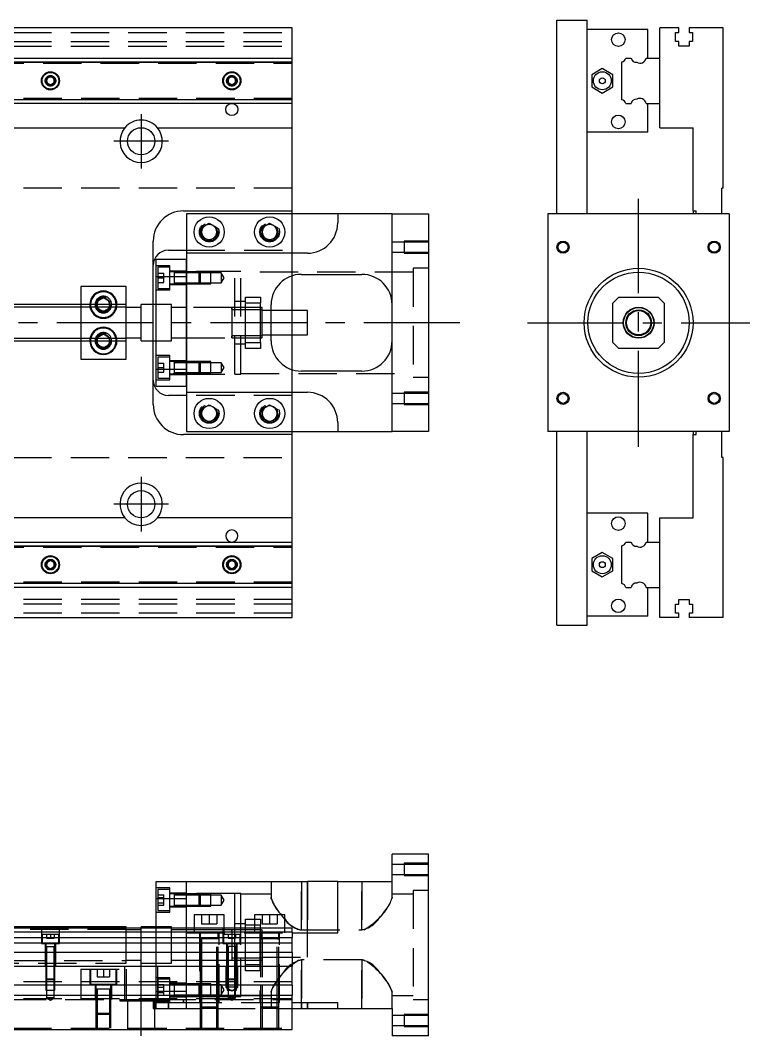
# Model space of a CAD drawing. Extents: x -12 to 491, y -260 to 102.
# Drawn here: x 250 to 491.3, y -235.7 to 100 of the extents above; entities that cross this region are included whole.
import ezdxf

# ---------------------------------------------------------------- set-up
doc = ezdxf.new("R2010")
doc.units = 0
doc.linetypes.add('CENTER', pattern=[50.8, 31.75, -6.35, 6.35, -6.35])
doc.linetypes.add('DASHED', pattern=[19.05, 12.7, -6.35])
doc.layers.get('0').update_dxf_attribs({"linetype": 'CONTINUOUS'})
doc.layers.add('CENTER', color=1, linetype='CENTER')

msp = doc.modelspace()

# ---------------------------------------------------------------- linework, layer by layer
at = {"color": 7, "linetype": 'CONTINUOUS'}
for p, q in [((340, 97.5), (245, 97.5)), ((340, 87.5), (340, 97.5)), ((427.53, 36), (427.53, 100)), ((427.53, 100), (437.53, 100)), ((437.53, 36), (437.53, 100)), ((461.53, 87.5), (461.53, 97.5)), ((467.83, 97.5), (461.53, 97.5)), ((467.83, 96), (467.83, 97.5)), ((471.23, 97.5), (471.23, 96)), ((482.53, 97.5), (471.23, 97.5)), ((482.53, 44.5), (482.53, 97.5)), ((457.53, 97), (437.53, 97)), ((457.53, 87.5), (457.53, 97)), ((466.68, 96), (467.83, 96)), ((466.68, 93), (466.68, 96)), ((471.23, 96), (472.38, 96)), ((472.38, 96), (472.38, 93)), ((467.83, 93), (466.68, 93)), ((467.83, 91.5), (467.83, 93)), ((471.23, 91.5), (467.83, 91.5)), ((471.23, 93), (471.23, 91.5)), ((472.38, 93), (471.23, 93)), ((245, 87.5), (340, 87.5)), ((340, 86.25), (340, 87.5)), ((450.28, 87.5), (452.05, 87.5)), ((457, 87.5), (461.53, 87.5)), ((461.53, 72.5), (461.53, 87.5)), ((461.53, 72.5), (461.53, 87.5)), ((245, 86.25), (340, 86.25)), ((340, 73.75), (340, 86.25)), ((442.53, 84.04), (439.03, 82.02)), ((446.03, 82.02), (442.53, 84.04)), ((449.03, 73.75), (449.03, 86.25)), ((258.75, 80.72), (260, 81.44)), ((258.75, 79.28), (258.75, 80.72)), ((260, 81.44), (261.25, 80.72)), ((261.25, 80.72), (261.25, 79.28)), ((318.75, 80.72), (320, 81.44)), ((318.75, 79.28), (318.75, 80.72)), ((320, 81.44), (321.25, 80.72)), ((321.25, 80.72), (321.25, 79.28)), ((439.03, 82.02), (439.03, 77.98)), ((446.03, 77.98), (446.03, 82.02)), ((260, 78.56), (258.75, 79.28)), ((261.25, 79.28), (260, 78.56)), ((320, 78.56), (318.75, 79.28)), ((321.25, 79.28), (320, 78.56)), ((439.03, 77.98), (442.53, 75.96)), ((442.53, 75.96), (446.03, 77.98)), ((340, 73.75), (245, 73.75)), ((340, 72.5), (245, 72.5)), ((340, 72.5), (340, 73.75)), ((340, 64.5), (340, 72.5)), ((450.28, 72.5), (452.05, 72.5)), ((457, 72.5), (461.53, 72.5)), ((457.53, 63), (457.53, 72.5)), ((461.53, 64.5), (461.53, 72.5)), ((245, 64.5), (284.64, 64.5)), ((295.36, 64.5), (340, 64.5)), ((340, 37), (340, 64.5)), ((461.53, 64.5), (472.53, 64.5)), ((472.53, 37), (472.53, 64.5)), ((457.53, 63), (437.53, 63)), ((482.53, 44.5), (482.03, 44.5)), ((482.03, 36), (482.03, 44.5)), ((304, 37), (340, 37)), ((340, 36), (340, 37)), ((472.53, 37), (473.53, 37)), ((472.53, 37), (472.53, 36)), ((473.53, 36), (473.53, 37)), ((305, 36), (305, 23)), ((355, 36), (305, 36)), ((355, 36), (355, 33)), ((373, 36), (355, 36)), ((373, 36), (385, 36)), ((373, -36), (373, 36)), ((385, 36), (385, -36)), ((484.53, 36), (424.53, 36)), ((424.53, 36), (424.53, -36)), ((484.53, 36), (484.53, -36)), ((310, 31.44), (312.5, 32.89)), ((310, 28.56), (310, 31.44)), ((312.5, 32.89), (315, 31.44)), ((315, 31.44), (315, 28.56)), ((330, 31.44), (332.5, 32.89)), ((330, 28.56), (330, 31.44)), ((332.5, 32.89), (335, 31.44)), ((335, 31.44), (335, 28.56)), ((294, 6), (294, 27)), ((312.5, 27.11), (310, 28.56)), ((315, 28.56), (312.5, 27.11)), ((332.5, 27.11), (330, 28.56)), ((335, 28.56), (332.5, 27.11)), ((299, 24), (305, 24)), ((295, 15.33), (295, 21)), ((295, 21), (305, 21)), ((345, 23), (305, 23)), ((305, 23), (305, 15.33)), ((295, -15.33), (295, 15.33)), ((295, 15.33), (305, 15.33)), ((305, -15.33), (305, 15.33)), ((305, 15.33), (305, -15.33)), ((340, 4), (340, 15.54)), ((343, 16), (363, 16)), ((285, 12), (270, 12)), ((270, 12), (270, 6)), ((285, 6), (285, 12)), ((275.5, 7.15), (277.5, 8.31)), ((275.5, 6), (275.5, 7.15)), ((277.5, 8.31), (279.5, 7.15)), ((279.5, 7.15), (279.5, 6)), ((448.03, 8.5), (446.03, 6.5)), ((448.03, 8.5), (461.03, 8.5)), ((463.03, 6.5), (461.03, 8.5)), ((285, 6), (245, 6)), ((285, -6), (285, 6)), ((290, 5), (285, 5)), ((290, -6), (290, 6)), ((295, 6), (290, 6)), ((333, -6), (333, 6)), ((345, 4), (333, 4)), ((345, -4), (345, 4)), ((446.03, -6.5), (446.03, 6.5)), ((463.03, 6.5), (463.03, -6.5)), ((245, -6), (285, -6)), ((270, -6), (270, -12)), ((275.5, -7.15), (275.5, -6)), ((279.5, -6), (279.5, -7.15)), ((285, -5), (290, -5)), ((285, -12), (285, -6)), ((290, -6), (295, -6)), ((294, -27), (294, -6)), ((333, -4), (345, -4)), ((340, -15.54), (340, -4)), ((446.03, -6.5), (448.03, -8.5)), ((461.03, -8.5), (463.03, -6.5)), ((277.5, -8.31), (275.5, -7.15)), ((279.5, -7.15), (277.5, -8.31)), ((461.03, -8.5), (448.03, -8.5)), ((270, -12), (285, -12)), ((295, -15.33), (305, -15.33)), ((295, -21), (295, -15.33)), ((305, -15.33), (305, -23)), ((363, -16), (343, -16)), ((295, -21), (305, -21)), ((305, -23), (345, -23)), ((305, -23), (305, -36)), ((305, -24), (299, -24)), ((310, -28.56), (312.5, -27.11)), ((310, -31.44), (310, -28.56)), ((312.5, -27.11), (315, -28.56)), ((315, -28.56), (315, -31.44)), ((330, -28.56), (332.5, -27.11)), ((330, -31.44), (330, -28.56)), ((332.5, -27.11), (335, -28.56)), ((335, -28.56), (335, -31.44)), ((312.5, -32.89), (310, -31.44)), ((315, -31.44), (312.5, -32.89)), ((332.5, -32.89), (330, -31.44)), ((335, -31.44), (332.5, -32.89)), ((355, -33), (355, -36)), ((305, -36), (355, -36)), ((340, -37), (340, -36)), ((355, -36), (373, -36)), ((385, -36), (373, -36)), ((484.53, -36), (424.53, -36)), ((427.53, -100), (427.53, -36)), ((437.53, -100), (437.53, -36)), ((472.53, -36), (472.53, -37)), ((473.53, -37), (473.53, -36)), ((482.03, -44.5), (482.03, -36)), ((340, -37), (304, -37)), ((340, -64.5), (340, -37)), ((472.53, -64.5), (472.53, -37)), ((472.53, -37), (473.53, -37)), ((482.53, -44.5), (482.03, -44.5)), ((482.53, -97.5), (482.53, -44.5)), ((457.53, -63), (437.53, -63)), ((457.53, -72.5), (457.53, -63)), ((284.64, -64.5), (245, -64.5)), ((340, -64.5), (295.36, -64.5)), ((340, -72.5), (340, -64.5)), ((461.53, -72.5), (461.53, -64.5)), ((461.53, -64.5), (472.53, -64.5)), ((245, -72.5), (340, -72.5)), ((245, -73.75), (340, -73.75)), ((340, -73.75), (340, -72.5)), ((340, -86.25), (340, -73.75)), ((449.03, -86.25), (449.03, -73.75)), ((450.28, -72.5), (452.05, -72.5)), ((457, -72.5), (461.53, -72.5)), ((461.53, -87.5), (461.53, -72.5)), ((461.53, -87.5), (461.53, -72.5)), ((442.53, -75.96), (439.03, -77.98)), ((446.03, -77.98), (442.53, -75.96)), ((258.75, -79.28), (260, -78.56)), ((258.75, -80.72), (258.75, -79.28)), ((260, -78.56), (261.25, -79.28)), ((261.25, -79.28), (261.25, -80.72)), ((318.75, -79.28), (320, -78.56)), ((318.75, -80.72), (318.75, -79.28)), ((320, -78.56), (321.25, -79.28)), ((321.25, -79.28), (321.25, -80.72)), ((439.03, -77.98), (439.03, -82.02)), ((446.03, -82.02), (446.03, -77.98)), ((260, -81.44), (258.75, -80.72)), ((261.25, -80.72), (260, -81.44)), ((320, -81.44), (318.75, -80.72)), ((321.25, -80.72), (320, -81.44)), ((439.03, -82.02), (442.53, -84.04)), ((442.53, -84.04), (446.03, -82.02)), ((340, -86.25), (245, -86.25)), ((340, -87.5), (340, -86.25)), ((340, -87.5), (245, -87.5)), ((340, -97.5), (340, -87.5)), ((450.28, -87.5), (452.05, -87.5)), ((457, -87.5), (461.53, -87.5)), ((457.53, -97), (457.53, -87.5)), ((461.53, -97.5), (461.53, -87.5)), ((466.68, -93), (467.83, -93)), ((466.68, -96), (466.68, -93)), ((467.83, -91.5), (471.23, -91.5)), ((467.83, -93), (467.83, -91.5)), ((471.23, -91.5), (471.23, -93)), ((471.23, -93), (472.38, -93)), ((472.38, -93), (472.38, -96)), ((457.53, -97), (437.53, -97)), ((467.83, -96), (466.68, -96)), ((467.83, -97.5), (467.83, -96)), ((471.23, -96), (471.23, -97.5)), ((472.38, -96), (471.23, -96)), ((245, -97.5), (340, -97.5)), ((427.53, -100), (437.53, -100)), ((467.83, -97.5), (461.53, -97.5)), ((482.53, -97.5), (471.23, -97.5)), ((373, -184.73), (373, -175.73)), ((385, -175.73), (373, -175.73)), ((385, -235.73), (385, -175.73)), ((295, -190.4), (295, -184.73)), ((295, -184.73), (305, -184.73)), ((305, -184.73), (345, -184.73)), ((305, -200.23), (305, -184.73)), ((345, -201.73), (345, -184.73)), ((355, -184.73), (345, -184.73)), ((355, -201.73), (355, -184.73)), ((355, -184.73), (373, -184.73)), ((295, -200.23), (295, -190.4)), ((295, -190.4), (305, -190.4)), ((317.5, -195.73), (307.5, -195.73)), ((307.5, -195.73), (307.5, -200.23)), ((317.5, -200.23), (317.5, -195.73)), ((337.5, -195.73), (327.5, -195.73)), ((327.5, -195.73), (327.5, -200.23)), ((337.5, -200.23), (337.5, -195.73)), ((285, -199.73), (238.5, -199.73)), ((340, -200.23), (238.5, -200.23)), ((285, -200.23), (285, -199.73)), ((290, -200.23), (290, -199.73)), ((295, -199.73), (290, -199.73)), ((340, -201.48), (340, -200.23)), ((340, -201.48), (238.5, -201.48)), ((238.5, -203.26), (340, -203.26)), ((321, -201.48), (320, -201.48)), ((324.5, -201.48), (321, -201.48)), ((327.5, -201.48), (324.5, -201.48)), ((329.5, -201.48), (327.5, -201.48)), ((330, -201.48), (329.5, -201.48)), ((340, -201.48), (340, -203.26)), ((340, -201.73), (355, -201.73)), ((340, -205.15), (340, -203.26)), ((340, -205.15), (238.5, -205.15)), ((340, -208.21), (340, -205.15)), ((340, -208.21), (238.5, -208.21)), ((340, -208.21), (340, -212.73)), ((0, -212.73), (340, -212.73)), ((340, -219.03), (340, -212.73)), ((340, -219.03), (0, -219.03)), ((340, -219.03), (340, -222.43)), ((340, -222.43), (0, -222.43)), ((340, -233.73), (340, -222.43)), ((340, -224.73), (355, -224.73)), ((345, -226.73), (345, -224.73)), ((355, -226.73), (355, -224.73)), ((340, -226.73), (345, -226.73)), ((345, -226.73), (355, -226.73)), ((355, -226.73), (373, -226.73)), ((373, -226.73), (373, -235.73)), ((0, -233.73), (340, -233.73)), ((385, -235.73), (373, -235.73))]:
    msp.add_line(p, q, dxfattribs=at)
at = {"color": 3, "linetype": 'DASHED'}
for p, q in [((0, 96), (340, 96)), ((0, 93), (340, 93)), ((0, 91.5), (340, 91.5)), ((238.5, 86.1), (340, 86.1)), ((238.5, 85.8), (340, 85.8)), ((245, 86.11), (340, 86.11)), ((258.5, 80), (258.52, 80.22)), ((318.5, 80), (318.52, 80.22)), ((340, 74.2), (238.5, 74.2)), ((340, 73.9), (238.5, 73.9)), ((340, 73.89), (245, 73.89)), ((340, 44.5), (0, 44.5)), ((340, 24), (340, 36)), ((315.48, 30.36), (315.5, 30)), ((335.48, 30.36), (335.5, 30)), ((377, 27), (377, 23)), ((385, 27), (377, 27)), ((305, 24), (340, 24)), ((340, 23), (340, 24)), ((377, 26.65), (373, 26.65)), ((385, 26.65), (377, 26.65)), ((305, 15.33), (305, 21)), ((340, 15.54), (340, 23)), ((373, 23.35), (377, 23.35)), ((377, 23.35), (385, 23.35)), ((377, 23), (385, 23)), ((299.5, 18.85), (295, 18.85)), ((295.5, 18.35), (295.5, 11.35)), ((299.5, 18.35), (295.5, 18.35)), ((299.5, 10.85), (299.5, 18.85)), ((305, 17.1), (299.5, 17.1)), ((300.9, 16.85), (299.5, 16.85)), ((300.9, 16.85), (300.89, 16.85)), ((300.9, 16.85), (300.9, 16.63)), ((305, 16.85), (300.9, 16.85)), ((300.9, 16.85), (300.9, 16.85)), ((321, 17), (305, 17)), ((309.15, 16.85), (305, 16.85)), ((309.15, 16.85), (305, 16.85)), ((309.15, 12.85), (309.15, 16.85)), ((313, 16.85), (309.15, 16.85)), ((309.5, 16.5), (309.15, 16.85)), ((313, 12.85), (313, 16.85)), ((321, -17), (321, 17)), ((323, 17), (321, 17)), ((323, -17), (323, 17)), ((380, 18), (380, -18)), ((385, 18), (380, 18)), ((295.5, 16.35), (297.5, 16.35)), ((295.5, 14.85), (297.5, 14.85)), ((297.5, 14.85), (297.5, 16.35)), ((297.5, 13.35), (297.5, 14.85)), ((300.9, 16.63), (300.9, 13.07)), ((305, 16.5), (300.9, 16.5)), ((309.5, 16.5), (305, 16.5)), ((309.5, 16.5), (309.5, 13.2)), ((313, 16.5), (309.5, 16.5)), ((316.5, 16.5), (313, 16.5)), ((316.5, 16.5), (316.5, 13.2)), ((317.45, 14.85), (316.5, 16.5)), ((316.5, 13.2), (317.45, 14.85)), ((380, 16.75), (323, 16.75)), ((340, 15.54), (340, 15.54)), ((295, 10.85), (299.5, 10.85)), ((295.5, 13.35), (297.5, 13.35)), ((295.5, 11.35), (299.5, 11.35)), ((299.5, 12.85), (300.9, 12.85)), ((299.5, 12.6), (305, 12.6)), ((300.89, 12.85), (300.9, 12.85)), ((300.9, 13.2), (305, 13.2)), ((300.9, 13.07), (300.9, 12.85)), ((300.9, 12.85), (305, 12.85)), ((300.9, 12.85), (300.9, 12.85)), ((305, 13.2), (309.5, 13.2)), ((305, 12.85), (309.15, 12.85)), ((305, 12.85), (309.15, 12.85)), ((309.15, 12.85), (309.5, 13.2)), ((309.15, 12.85), (313, 12.85)), ((309.5, 13.2), (313, 13.2)), ((313, 13.2), (316.5, 13.2)), ((324.5, 7), (321, 7)), ((324.5, 8.5), (329.5, 8.5)), ((324.5, 6.5), (324.5, 8.5)), ((329.5, 8.5), (329.5, 6.5)), ((270, 6), (270, -6)), ((275.5, 4.85), (275.5, 6)), ((277.5, 3.69), (275.5, 4.85)), ((279.5, 4.85), (277.5, 3.69)), ((279.5, 6), (279.5, 5.12)), ((279.5, 5.12), (279.5, 4.85)), ((279.98, 6.29), (280, 6)), ((294, -6), (294, 6)), ((300, 6), (295, 6)), ((300, -6), (300, 6)), ((305, 5), (300, 5)), ((320, 5), (305, 5)), ((320, 4.44), (320, 5)), ((320, 5), (320, 4.44)), ((329.5, 5), (320, 5)), ((329.5, 5), (320, 5)), ((320, 4.44), (320, -4.44)), ((330, 4.25), (320, 4.25)), ((329.5, 6.5), (324.5, 6.5)), ((324.5, -6.5), (324.5, 6.5)), ((329.5, -6.5), (329.5, 6.5)), ((330, 5), (329.5, 5)), ((330, -5), (330, 5)), ((333, 4), (330, 4)), ((340, -4), (340, 4)), ((275.5, -4.85), (277.5, -3.69)), ((275.5, -6), (275.5, -4.85)), ((277.5, -3.69), (279.5, -4.85)), ((279.5, -4.85), (279.5, -5.13)), ((279.5, -5.13), (279.5, -6)), ((279.98, -5.71), (280, -6)), ((295, -6), (300, -6)), ((300, -5), (305, -5)), ((305, -5), (320, -5)), ((320, -4.25), (330, -4.25)), ((320, -5), (320, -4.44)), ((320, -4.44), (320, -5)), ((320, -5), (329.5, -5)), ((320, -5), (329.5, -5)), ((324.5, -6.5), (329.5, -6.5)), ((324.5, -8.5), (324.5, -6.5)), ((329.5, -5), (330, -5)), ((329.5, -6.5), (329.5, -8.5)), ((330, -4), (333, -4)), ((321, -7), (324.5, -7)), ((329.5, -8.5), (324.5, -8.5)), ((299.5, -10.85), (295, -10.85)), ((295.5, -11.35), (295.5, -18.35)), ((299.5, -11.35), (295.5, -11.35)), ((295.5, -13.35), (297.5, -13.35)), ((297.5, -14.85), (297.5, -13.35)), ((299.5, -18.85), (299.5, -10.85)), ((305, -12.6), (299.5, -12.6)), ((300.9, -12.85), (299.5, -12.85)), ((300.9, -12.85), (300.89, -12.85)), ((300.9, -12.85), (300.9, -13.07)), ((300.9, -13.07), (300.9, -12.85)), ((305, -12.85), (300.9, -12.85)), ((300.9, -12.85), (300.9, -12.85)), ((300.9, -13.07), (300.9, -16.63)), ((305, -13.2), (300.9, -13.2)), ((309.15, -12.85), (305, -12.85)), ((309.15, -12.85), (305, -12.85)), ((309.5, -13.2), (305, -13.2)), ((309.15, -16.85), (309.15, -12.85)), ((313, -12.85), (309.15, -12.85)), ((309.5, -13.2), (309.15, -12.85)), ((309.5, -13.2), (309.5, -16.5)), ((313, -13.2), (309.5, -13.2)), ((313, -16.85), (313, -12.85)), ((316.5, -13.2), (313, -13.2)), ((316.5, -13.2), (316.5, -16.5)), ((317.45, -14.85), (316.5, -13.2)), ((295.5, -14.85), (297.5, -14.85)), ((295.5, -16.35), (297.5, -16.35)), ((297.5, -16.35), (297.5, -14.85)), ((300.9, -16.5), (305, -16.5)), ((300.9, -16.63), (300.9, -16.85)), ((300.9, -16.85), (300.9, -16.63)), ((305, -21), (305, -15.33)), ((305, -16.5), (309.5, -16.5)), ((309.15, -16.85), (309.5, -16.5)), ((309.5, -16.5), (313, -16.5)), ((313, -16.5), (316.5, -16.5)), ((316.5, -16.5), (317.45, -14.85)), ((323, -16.75), (380, -16.75)), ((340, -23), (340, -15.54)), ((340, -15.54), (340, -15.54)), ((295, -18.85), (299.5, -18.85)), ((295.5, -18.35), (299.5, -18.35)), ((299.5, -16.85), (300.9, -16.85)), ((299.5, -17.1), (305, -17.1)), ((300.89, -16.85), (300.9, -16.85)), ((300.9, -16.85), (305, -16.85)), ((300.9, -16.85), (300.9, -16.85)), ((305, -16.85), (309.15, -16.85)), ((305, -16.85), (309.15, -16.85)), ((305, -17), (321, -17)), ((309.15, -16.85), (313, -16.85)), ((321, -17), (323, -17)), ((380, -18), (385, -18)), ((340, -24), (340, -23)), ((377, -23.35), (373, -23.35)), ((377, -23), (377, -27)), ((385, -23), (377, -23)), ((385, -23.35), (377, -23.35)), ((340, -24), (305, -24)), ((340, -36), (340, -24)), ((373, -26.65), (377, -26.65)), ((377, -26.65), (385, -26.65)), ((315.48, -29.64), (315.5, -30)), ((329.5, -30), (329.52, -29.65)), ((377, -27), (385, -27)), ((0, -44.5), (340, -44.5)), ((238.5, -73.9), (340, -73.9)), ((238.5, -74.2), (340, -74.2)), ((245, -73.89), (340, -73.89)), ((258.5, -80), (258.52, -79.78)), ((318.5, -80), (318.52, -79.78)), ((340, -85.8), (238.5, -85.8)), ((340, -86.1), (238.5, -86.1)), ((340, -86.11), (245, -86.11)), ((340, -91.5), (0, -91.5)), ((340, -93), (0, -93)), ((340, -96), (0, -96)), ((377, -179.08), (373, -179.08)), ((377, -178.73), (377, -182.73)), ((385, -178.73), (377, -178.73)), ((385, -179.08), (377, -179.08)), ((373, -182.38), (377, -182.38)), ((377, -182.38), (385, -182.38)), ((377, -182.73), (385, -182.73)), ((299.5, -186.88), (295, -186.88)), ((295.5, -187.38), (295.5, -190.88)), ((299.5, -187.38), (295.5, -187.38)), ((299.5, -194.88), (299.5, -186.88)), ((333, -184.73), (333, -190.09)), ((343, -200.77), (343, -184.73)), ((343, -184.73), (343, -200.77)), ((345, -184.73), (345, -201.73)), ((363, -184.73), (363, -200.77)), ((363, -200.77), (363, -184.73)), ((373, -190.09), (373, -184.73)), ((380, -187.73), (380, -223.73)), ((385, -187.73), (380, -187.73)), ((295.5, -189.15), (297.5, -189.15)), ((295.5, -190.01), (297.5, -190.01)), ((295.5, -190.88), (295.5, -194.38)), ((297.5, -190.01), (297.5, -189.15)), ((297.5, -191.75), (297.5, -190.01)), ((305, -188.63), (299.5, -188.63)), ((300.9, -188.88), (299.5, -188.88)), ((300.9, -188.88), (300.89, -188.88)), ((300.9, -188.88), (300.9, -189.23)), ((300.9, -188.88), (300.9, -189.1)), ((300.9, -188.88), (300.9, -188.88)), ((305, -188.88), (300.9, -188.88)), ((300.9, -189.1), (300.9, -190.88)), ((305, -189.23), (300.9, -189.23)), ((300.9, -190.75), (300.9, -191.01)), ((300.9, -190.88), (300.9, -192.66)), ((321, -188.73), (305, -188.73)), ((309.15, -188.88), (305, -188.88)), ((309.15, -188.88), (305, -188.88)), ((309.5, -189.23), (305, -189.23)), ((309.15, -190.88), (309.15, -188.88)), ((313, -188.88), (309.15, -188.88)), ((309.5, -189.23), (309.15, -188.88)), ((309.15, -192.88), (309.15, -190.88)), ((309.5, -189.23), (309.5, -190.88)), ((313, -189.23), (309.5, -189.23)), ((309.5, -190.88), (309.5, -192.53)), ((313, -192.88), (313, -188.88)), ((316.5, -189.23), (313, -189.23)), ((316.5, -189.23), (316.5, -190.88)), ((317.45, -190.88), (316.5, -189.23)), ((316.5, -190.88), (316.5, -192.53)), ((316.5, -192.53), (317.45, -190.88)), ((321, -200.23), (321, -188.73)), ((323, -188.73), (321, -188.73)), ((323, -200.23), (323, -188.73)), ((333, -188.98), (323, -188.98)), ((333, -190.09), (333.04, -190.44)), ((333, -190.2), (333, -190.09)), ((333.04, -190.47), (333, -190.2)), ((373, -190.09), (372.96, -190.44)), ((372.97, -190.39), (373, -190.09)), ((380, -188.98), (373, -188.98)), ((295.5, -191.75), (297.5, -191.75)), ((295.5, -192.61), (297.5, -192.61)), ((295.5, -194.38), (299.5, -194.38)), ((297.5, -192.61), (297.5, -191.75)), ((299.5, -192.88), (300.9, -192.88)), ((299.5, -193.13), (305, -193.13)), ((300.89, -192.88), (305, -192.88)), ((300.9, -192.53), (300.9, -192.88)), ((300.9, -192.53), (305, -192.53)), ((300.9, -192.88), (300.9, -192.66)), ((300.9, -192.66), (300.9, -192.88)), ((300.9, -192.66), (300.9, -192.88)), ((305, -192.53), (309.5, -192.53)), ((305, -192.88), (309.15, -192.88)), ((305, -192.88), (309.15, -192.88)), ((309.15, -192.88), (309.5, -192.53)), ((309.15, -192.88), (313, -192.88)), ((309.5, -192.53), (313, -192.53)), ((313, -192.53), (316.5, -192.53)), ((295, -194.88), (299.5, -194.88)), ((310, -195.73), (310, -198.73)), ((312.5, -195.73), (312.5, -198.73)), ((315, -195.73), (315, -198.73)), ((324.5, -197.23), (327.5, -197.23)), ((324.5, -199.23), (324.5, -197.23)), ((327.5, -197.23), (329.5, -197.23)), ((329.5, -197.23), (329.5, -199.23)), ((330, -195.73), (330, -198.73)), ((332.5, -195.73), (332.5, -198.73)), ((335, -195.73), (335, -198.73)), ((336.31, -195.73), (337.5, -197.09)), ((285, -200.61), (55, -200.61)), ((257, -200.23), (257, -205.23)), ((263, -205.23), (263, -200.23)), ((285, -205.73), (285, -200.23)), ((290, -200.73), (285, -200.73)), ((290, -205.73), (290, -200.23)), ((300, -199.73), (295, -199.73)), ((295, -212.73), (295, -200.23)), ((300, -200.23), (300, -199.73)), ((300, -205.73), (300, -200.23)), ((305, -200.73), (300, -200.73)), ((305, -201.73), (305, -200.23)), ((307.5, -200.73), (305, -200.73)), ((307.5, -200.23), (307.5, -201.73)), ((317.5, -200.73), (307.5, -200.73)), ((310, -198.73), (312.5, -198.73)), ((312.5, -198.73), (315, -198.73)), ((317, -200.23), (317, -205.23)), ((317.5, -201.73), (317.5, -200.23)), ((320, -200.73), (317.5, -200.73)), ((320, -200.73), (320, -201.73)), ((320, -200.73), (320, -201.29)), ((320, -201.29), (320, -200.73)), ((320, -200.73), (320, -200.73)), ((321, -200.73), (320, -200.73)), ((320, -200.73), (320, -200.73)), ((320, -200.73), (320, -200.73)), ((320, -201.29), (320, -201.73)), ((324.5, -198.73), (321, -198.73)), ((321, -201.73), (321, -200.23)), ((324.5, -200.73), (321, -200.73)), ((323, -205.23), (323, -200.23)), ((327.5, -199.23), (324.5, -199.23)), ((324.5, -200.23), (324.5, -199.23)), ((324.5, -201.73), (324.5, -200.23)), ((327.5, -200.73), (324.5, -200.73)), ((329.5, -199.23), (327.5, -199.23)), ((327.5, -200.23), (327.5, -201.73)), ((329.5, -200.73), (327.5, -200.73)), ((329.5, -200.23), (329.5, -199.23)), ((329.5, -201.73), (329.5, -200.23)), ((330, -200.73), (329.5, -200.73)), ((330, -198.73), (332.5, -198.73)), ((330, -201.73), (330, -200.73)), ((332.5, -198.73), (335, -198.73)), ((337.5, -201.73), (337.5, -200.23)), ((343, -200.77), (363, -200.77)), ((363.16, -200.77), (363, -200.77)), ((363.48, -200.74), (363.16, -200.77)), ((363.79, -200.67), (363.48, -200.74)), ((262.75, -202.23), (257.25, -202.23)), ((257.25, -202.23), (257.25, -205.23)), ((258.75, -202.23), (258.75, -203.53)), ((258.75, -203.53), (260, -203.53)), ((260, -202.23), (260, -203.53)), ((260, -203.53), (261.25, -203.53)), ((261.25, -202.23), (261.25, -203.53)), ((262.75, -205.23), (262.75, -202.23)), ((305, -212.73), (305, -201.73)), ((305, -201.73), (340, -201.73)), ((309.25, -201.73), (309.25, -224.73)), ((309.5, -201.73), (309.5, -203.73)), ((309.5, -203.72), (309.5, -203.73)), ((309.5, -203.73), (309.85, -203.73)), ((315.5, -203.73), (309.5, -203.73)), ((309.5, -203.73), (309.5, -203.73)), ((309.5, -203.73), (309.5, -212.73)), ((310, -203.73), (310, -212.73)), ((315, -219.03), (315, -203.73)), ((315.5, -203.73), (315.5, -201.73)), ((315.5, -219.03), (315.5, -203.73)), ((315.75, -224.73), (315.75, -201.73)), ((322.75, -202.23), (317.25, -202.23)), ((317.25, -202.23), (317.25, -205.23)), ((318.75, -202.23), (318.75, -203.53)), ((318.75, -203.53), (320, -203.53)), ((320, -201.73), (320, -202.23)), ((320, -201.73), (320, -202.13)), ((320, -202.23), (320, -203.53)), ((320, -203.53), (321.25, -203.53)), ((320, -203.63), (320, -205.23)), ((321, -202.23), (321, -201.73)), ((321, -205.23), (321, -202.23)), ((321.25, -202.23), (321.25, -203.53)), ((322.75, -205.23), (322.75, -202.23)), ((324.5, -212.23), (324.5, -201.73)), ((329.25, -201.73), (329.25, -224.73)), ((329.5, -201.73), (329.5, -203.73)), ((329.5, -203.72), (329.5, -203.73)), ((329.5, -203.73), (329.85, -203.73)), ((329.85, -203.73), (329.5, -203.73)), ((329.5, -203.73), (329.5, -203.73)), ((329.5, -203.73), (329.5, -219.03)), ((335.15, -203.73), (329.85, -203.73)), ((330, -203.73), (330, -201.73)), ((330, -203.73), (330, -219.03)), ((335, -219.03), (335, -203.73)), ((335.15, -203.73), (335.5, -203.73)), ((335.5, -203.73), (335.15, -203.73)), ((335.5, -203.73), (335.5, -201.73)), ((335.5, -203.73), (335.5, -203.72)), ((335.5, -203.73), (335.5, -203.73)), ((335.5, -219.03), (335.5, -203.73)), ((335.75, -224.73), (335.75, -201.73)), ((345, -205.73), (345, -201.73)), ((257, -205.23), (263, -205.23)), ((258.25, -205.23), (258.25, -212.73)), ((258.5, -205.23), (258.5, -206.23)), ((258.5, -206.22), (258.5, -206.23)), ((258.5, -206.23), (261.5, -206.23)), ((258.5, -206.23), (258.5, -206.24)), ((258.5, -206.23), (258.5, -212.73)), ((258.75, -206.23), (258.75, -212.73)), ((261.25, -212.73), (261.25, -206.23)), ((261.5, -206.23), (261.5, -205.23)), ((261.5, -206.23), (261.5, -206.22)), ((261.5, -206.24), (261.5, -206.23)), ((261.5, -212.73), (261.5, -206.23)), ((261.75, -212.73), (261.75, -205.23)), ((285, -211.73), (285, -205.73)), ((290, -211.73), (290, -205.73)), ((300, -211.73), (300, -205.73)), ((317, -205.23), (323, -205.23)), ((318.25, -205.23), (318.25, -212.73)), ((318.5, -205.23), (318.5, -206.23)), ((318.5, -206.22), (318.5, -206.23)), ((318.62, -206.23), (318.5, -206.23)), ((318.5, -206.23), (318.5, -206.24)), ((318.5, -206.23), (318.5, -212.73)), ((320, -206.23), (318.62, -206.23)), ((318.75, -206.23), (318.75, -212.73)), ((320, -205.23), (320, -205.93)), ((320, -205.23), (320, -205.53)), ((320, -205.53), (320, -205.93)), ((320, -205.93), (320, -210.17)), ((321.38, -206.23), (320, -206.23)), ((321, -205.73), (321, -205.23)), ((321, -217.23), (321, -205.73)), ((321.25, -212.73), (321.25, -206.23)), ((321.5, -206.23), (321.38, -206.23)), ((321.5, -206.23), (321.5, -205.23)), ((321.5, -206.23), (321.5, -206.22)), ((321.5, -206.24), (321.5, -206.23)), ((321.5, -212.73), (321.5, -206.23)), ((321.75, -212.73), (321.75, -205.23)), ((323, -205.73), (323, -205.23)), ((323, -222.73), (323, -205.73)), ((345, -209.73), (345, -205.73)), ((55, -210.86), (285, -210.86)), ((285, -210.73), (290, -210.73)), ((300, -210.73), (305, -210.73)), ((305, -210.73), (309.5, -210.73)), ((309.5, -210.73), (310, -210.73)), ((310, -210.73), (320, -210.73)), ((320, -209.98), (330, -209.98)), ((320, -210.17), (320, -210.73)), ((320, -210.73), (320, -210.73)), ((320, -210.73), (329.5, -210.73)), ((320, -210.73), (329.5, -210.73)), ((329.5, -210.73), (330, -210.73)), ((330, -209.73), (345, -209.73)), ((342.17, -210.8), (342.44, -210.74)), ((342.44, -210.74), (342.72, -210.7)), ((342.72, -210.7), (343, -210.69)), ((363, -210.69), (343, -210.69)), ((343, -226.73), (343, -210.69)), ((343, -210.69), (343, -224.73)), ((363, -210.69), (363, -226.73)), ((363, -226.73), (363, -210.69)), ((363.16, -210.69), (363, -210.69)), ((363.48, -210.72), (363.16, -210.69)), ((363.79, -210.79), (363.48, -210.72)), ((198.75, -211.73), (285, -211.73)), ((258.5, -212.73), (258.5, -216.98)), ((258.5, -212.73), (258.5, -216.98)), ((258.75, -212.73), (258.75, -217.23)), ((261.25, -217.23), (261.25, -212.73)), ((261.5, -216.98), (261.5, -212.73)), ((261.5, -216.98), (261.5, -212.73)), ((270, -213.73), (285, -213.73)), ((270, -213.73), (270, -219.03)), ((273, -213.73), (273, -218.73)), ((273.25, -213.73), (273.25, -218.73)), ((275.5, -213.73), (275.5, -216.23)), ((277.5, -213.73), (277.5, -216.23)), ((279.5, -213.73), (279.5, -216.23)), ((281.75, -218.73), (281.75, -213.73)), ((282, -218.73), (282, -213.73)), ((284.64, -223.73), (284.64, -212.73)), ((285, -213.73), (285, -219.03)), ((290, -211.73), (295, -211.73)), ((295, -211.73), (300, -211.73)), ((295, -219.03), (295, -212.73)), ((295.36, -212.73), (295.36, -223.73)), ((305, -219.03), (305, -212.73)), ((309.5, -212.73), (309.5, -219.03)), ((310, -212.73), (310, -219.03)), ((318, -212.73), (318, -219.73)), ((318.5, -212.73), (318.5, -216.98)), ((318.5, -212.73), (318.5, -216.98)), ((318.75, -212.73), (318.75, -217.23)), ((321.25, -217.23), (321.25, -212.73)), ((321.5, -216.98), (321.5, -212.73)), ((321.5, -216.98), (321.5, -212.73)), ((322, -219.73), (322, -212.73)), ((324.5, -212.23), (329.5, -212.23)), ((324.5, -214.23), (324.5, -212.23)), ((329.5, -214.23), (324.5, -214.23)), ((340, -217.88), (0, -217.88)), ((258.5, -216.98), (261.5, -216.98)), ((258.5, -216.98), (258.5, -219.03)), ((258.5, -216.98), (258.75, -217.23)), ((261.25, -217.23), (258.75, -217.23)), ((258.75, -217.23), (258.75, -220.73)), ((261.25, -217.23), (261.5, -216.98)), ((261.25, -220.73), (261.25, -217.23)), ((261.5, -219.03), (261.5, -216.98)), ((275.5, -216.23), (277.5, -216.23)), ((277.5, -216.23), (279.5, -216.23)), ((299.5, -216.58), (295, -216.58)), ((295.5, -217.08), (295.5, -219.03)), ((299.5, -217.08), (295.5, -217.08)), ((299.5, -224.58), (299.5, -216.58)), ((318.5, -216.98), (321.5, -216.98)), ((318.5, -216.98), (318.5, -219.03)), ((318.5, -216.98), (318.75, -217.23)), ((321.25, -217.23), (318.75, -217.23)), ((318.75, -217.23), (318.75, -220.73)), ((321, -219.03), (321, -217.23)), ((321.25, -217.23), (321.5, -216.98)), ((321.25, -220.73), (321.25, -217.23)), ((321.5, -219.03), (321.5, -216.98)), ((335, -217.42), (333.92, -219.03)), ((335.5, -216.75), (335, -217.42)), ((335.64, -216.56), (335.5, -216.75)), ((335.99, -216.13), (335.64, -216.56)), ((336.35, -215.69), (335.99, -216.13)), ((258.5, -219.03), (258.5, -220.73)), ((258.5, -220.73), (261.5, -220.73)), ((258.75, -220.73), (258.75, -223.23)), ((261.25, -223.23), (261.25, -220.73)), ((261.5, -220.73), (261.5, -219.03)), ((270, -219.03), (270, -222.43)), ((273, -218.73), (282, -218.73)), ((274.75, -218.73), (274.75, -223.73)), ((275, -218.73), (275, -219.03)), ((275, -219.03), (275, -220.33)), ((275, -220.33), (275.26, -220.33)), ((275.26, -220.33), (275, -220.33)), ((275, -220.33), (275, -220.33)), ((275, -220.33), (275, -222.43)), ((275, -220.33), (275, -220.34)), ((279.74, -220.33), (275.26, -220.33)), ((275.4, -220.33), (275.4, -222.43)), ((279.6, -222.43), (279.6, -220.33)), ((279.74, -220.33), (280, -220.33)), ((280, -220.33), (279.74, -220.33)), ((280, -219.03), (280, -218.73)), ((280, -220.33), (280, -219.03)), ((280, -222.43), (280, -220.33)), ((280, -220.33), (280, -220.33)), ((280, -220.34), (280, -220.33)), ((280.25, -223.73), (280.25, -218.73)), ((285, -219.03), (285, -222.43)), ((295, -221.06), (295, -219.03)), ((295, -221.06), (305, -221.06)), ((295, -222.43), (295, -221.06)), ((295.5, -218.85), (297.5, -218.85)), ((295.5, -219.03), (295.5, -220.58)), ((295.5, -219.71), (297.5, -219.71)), ((295.5, -220.58), (295.5, -222.43)), ((295.5, -221.45), (297.5, -221.45)), ((297.5, -219.71), (297.5, -218.85)), ((297.5, -221.45), (297.5, -219.71)), ((297.5, -222.31), (297.5, -221.45)), ((305, -218.33), (299.5, -218.33)), ((300.9, -218.58), (299.5, -218.58)), ((300.9, -218.58), (300.89, -218.58)), ((300.9, -218.58), (300.9, -218.93)), ((300.9, -218.58), (300.9, -218.8)), ((300.9, -218.58), (300.9, -218.58)), ((305, -218.58), (300.9, -218.58)), ((300.9, -218.8), (300.9, -219.03)), ((300.9, -218.93), (300.9, -219.03)), ((305, -218.93), (300.9, -218.93)), ((300.9, -219.03), (300.9, -220.58)), ((300.9, -220.45), (300.9, -220.71)), ((300.9, -220.58), (300.9, -222.36)), ((309.15, -218.58), (305, -218.58)), ((309.15, -218.58), (305, -218.58)), ((309.5, -218.93), (305, -218.93)), ((305, -222.43), (305, -219.03)), ((309.15, -219.03), (309.15, -218.58)), ((309.5, -218.58), (309.15, -218.58)), ((309.5, -218.93), (309.15, -218.58)), ((309.15, -220.58), (309.15, -219.03)), ((309.15, -222.43), (309.15, -220.58)), ((310, -218.58), (309.5, -218.58)), ((313, -218.93), (309.5, -218.93)), ((309.5, -219.03), (309.5, -222.43)), ((313, -218.58), (310, -218.58)), ((310, -219.03), (310, -222.43)), ((313, -219.03), (313, -218.58)), ((316.5, -218.93), (313, -218.93)), ((313, -222.43), (313, -219.03)), ((315, -222.43), (315, -219.03)), ((315.5, -222.43), (315.5, -219.03)), ((316.5, -218.93), (316.5, -220.58)), ((317.45, -220.58), (316.5, -218.93)), ((316.5, -220.58), (316.5, -222.23)), ((316.5, -222.23), (317.45, -220.58)), ((322, -219.73), (318, -219.73)), ((318, -219.73), (320, -220.88)), ((318.5, -219.03), (318.5, -220.73)), ((318.5, -220.73), (321.5, -220.73)), ((318.75, -220.73), (318.75, -223.23)), ((320, -220.88), (322, -219.73)), ((321, -220.73), (321, -219.03)), ((321, -222.43), (321, -220.73)), ((321.25, -223.23), (321.25, -220.73)), ((321.5, -220.73), (321.5, -219.03)), ((329.5, -219.03), (329.5, -222.43)), ((330, -219.03), (330, -222.43)), ((333.04, -220.99), (333, -221.26)), ((333, -221.37), (333.04, -221.02)), ((333, -221.26), (333, -221.37)), ((333, -221.37), (333, -226.73)), ((335, -222.43), (335, -219.03)), ((335.5, -222.43), (335.5, -219.03)), ((373, -221.37), (372.96, -221.02)), ((372.97, -221.07), (373, -221.37)), ((373, -226.73), (373, -221.37)), ((340, -223.58), (0, -223.58)), ((55.36, -223.73), (284.64, -223.73)), ((261.25, -223.23), (258.75, -223.23)), ((258.75, -223.23), (260, -223.95)), ((260, -223.95), (261.25, -223.23)), ((270, -222.43), (270, -223.73)), ((275, -222.43), (275, -223.73)), ((275, -223.73), (275, -228.33)), ((275, -223.73), (275, -228.33)), ((275.4, -222.43), (275.4, -223.73)), ((275.4, -223.73), (275.4, -228.73)), ((279.6, -223.73), (279.6, -222.43)), ((279.6, -228.73), (279.6, -223.73)), ((280, -223.73), (280, -222.43)), ((280, -228.33), (280, -223.73)), ((280, -228.33), (280, -223.73)), ((283, -223.73), (297, -223.73)), ((283, -223.73), (283, -224.23)), ((283, -224.23), (297, -224.23)), ((284.64, -223.73), (295.36, -223.73)), ((285, -222.43), (285, -223.73)), ((285.5, -224.23), (285.5, -233.73)), ((294, -223.73), (294, -224.73)), ((294, -224.73), (304, -224.73)), ((294, -224.73), (294, -226.73)), ((294.5, -233.73), (294.5, -224.23)), ((295, -223.73), (295, -222.43)), ((295, -226.73), (295, -223.73)), ((295, -224.58), (299.5, -224.58)), ((295.36, -223.73), (340, -223.73)), ((295.5, -222.31), (297.5, -222.31)), ((295.5, -222.43), (295.5, -223.73)), ((295.5, -223.73), (295.5, -224.08)), ((295.5, -224.08), (299.5, -224.08)), ((297, -224.23), (297, -223.73)), ((299, -226.73), (299, -224.73)), ((299, -224.73), (299, -226.73)), ((299.5, -222.58), (300.9, -222.58)), ((299.5, -222.83), (305, -222.83)), ((300.89, -222.58), (305, -222.58)), ((300.9, -222.23), (305, -222.23)), ((300.9, -222.58), (300.9, -222.36)), ((300.9, -222.36), (300.9, -222.43)), ((300.9, -222.58), (300.9, -222.36)), ((300.9, -222.36), (300.9, -222.43)), ((300.9, -222.43), (300.9, -222.58)), ((300.9, -222.43), (300.9, -222.58)), ((304, -224.73), (304, -223.73)), ((304, -223.73), (304, -224.73)), ((304, -224.73), (340, -224.73)), ((305, -222.23), (309.5, -222.23)), ((305, -224.73), (305, -222.43)), ((305, -222.58), (309.15, -222.58)), ((305, -222.58), (309.15, -222.58)), ((305, -222.73), (309.5, -222.73)), ((305, -226.73), (305, -224.73)), ((309.15, -222.58), (309.15, -222.43)), ((309.15, -222.58), (309.3, -222.43)), ((309.15, -222.58), (309.5, -222.58)), ((309.3, -222.43), (309.5, -222.23)), ((309.5, -222.23), (313, -222.23)), ((309.5, -222.43), (309.5, -224.73)), ((309.5, -222.58), (310, -222.58)), ((309.5, -222.73), (310, -222.73)), ((309.5, -224.73), (309.5, -226.23)), ((309.5, -224.73), (309.5, -226.23)), ((310, -222.43), (310, -224.73)), ((310, -222.58), (313, -222.58)), ((310, -222.73), (315, -222.73)), ((310, -224.73), (310, -226.73)), ((313, -222.23), (316.5, -222.23)), ((313, -222.58), (313, -222.43)), ((315, -224.73), (315, -222.43)), ((315, -222.73), (315.5, -222.73)), ((315, -226.73), (315, -224.73)), ((315.5, -224.73), (315.5, -222.43)), ((315.5, -222.73), (321, -222.73)), ((315.5, -226.23), (315.5, -224.73)), ((315.5, -226.23), (315.5, -224.73)), ((321.25, -223.23), (318.75, -223.23)), ((318.75, -223.23), (320, -223.95)), ((320, -223.95), (321.25, -223.23)), ((321, -222.73), (321, -222.43)), ((321, -222.73), (323, -222.73)), ((323, -222.48), (333, -222.48)), ((329.5, -222.43), (329.5, -224.73)), ((329.5, -224.73), (329.5, -226.23)), ((329.5, -224.73), (329.5, -226.23)), ((330, -222.43), (330, -224.73)), ((330, -224.73), (330, -226.73)), ((335, -224.73), (335, -222.43)), ((335, -226.73), (335, -224.73)), ((335.5, -224.73), (335.5, -222.43)), ((335.5, -226.23), (335.5, -224.73)), ((335.5, -226.23), (335.5, -224.73)), ((343, -224.73), (343, -226.73)), ((345, -224.73), (345, -226.73)), ((373, -222.48), (380, -222.48)), ((380, -223.73), (385, -223.73)), ((294, -226.73), (299, -226.73)), ((299, -226.73), (310, -226.73)), ((309.5, -226.23), (315.5, -226.23)), ((309.5, -226.23), (309.5, -233.23)), ((309.5, -226.23), (310, -226.73)), ((315, -226.73), (310, -226.73)), ((310, -226.73), (310, -233.23)), ((315, -226.73), (315.5, -226.23)), ((315, -226.73), (330, -226.73)), ((315, -233.23), (315, -226.73)), ((315.5, -233.23), (315.5, -226.23)), ((329.5, -226.23), (335.5, -226.23)), ((329.5, -226.23), (329.5, -233.23)), ((329.5, -226.23), (330, -226.73)), ((335, -226.73), (330, -226.73)), ((330, -226.73), (330, -233.23)), ((335, -226.73), (335.5, -226.23)), ((335, -226.73), (340, -226.73)), ((335, -233.23), (335, -226.73)), ((335.5, -233.23), (335.5, -226.23)), ((275, -228.33), (280, -228.33)), ((275, -228.33), (275, -233.23)), ((275, -228.33), (275.4, -228.73)), ((279.6, -228.73), (275.4, -228.73)), ((275.4, -228.73), (275.4, -233.23)), ((279.6, -228.73), (280, -228.33)), ((279.6, -233.23), (279.6, -228.73)), ((280, -233.23), (280, -228.33)), ((377, -229.08), (373, -229.08)), ((377, -228.73), (377, -232.73)), ((385, -228.73), (377, -228.73)), ((385, -229.08), (377, -229.08)), ((0, -233.23), (340, -233.23)), ((373, -232.38), (377, -232.38)), ((377, -232.38), (385, -232.38)), ((377, -232.73), (385, -232.73))]:
    msp.add_line(p, q, dxfattribs=at)
at = {"color": 3, "linetype": 'CONTINUOUS'}
for p, q in [((285, 5.12), (245, 5.12)), ((245, -5.13), (285, -5.13))]:
    msp.add_line(p, q, dxfattribs=at)
at = {"color": 7, "linetype": 'CONTINUOUS'}
for centre, radius in [((447.83, 93.6), 2.25), ((260, 80), 3), ((260, 80), 2.75), ((320, 80), 3), ((320, 80), 2.75), ((442.53, 80), 2.97), ((442.53, 80), 0.97), ((320, 70.5), 2), ((447.83, 66.4), 2.25), ((290, 60), 4.5), ((312.5, 30), 5), ((332.5, 30), 5), ((429.53, 25), 1.65), ((479.53, 25), 1.65), ((454.53, 0), 18), ((454.53, 0), 16.75), ((454.53, 0), 5.12), ((454.53, 0), 5), ((454.53, 0), 4.25), ((454.53, 0), 4), ((429.53, -25), 1.65), ((479.53, -25), 1.65), ((312.5, -30), 5), ((332.5, -30), 5), ((290, -60), 4.5), ((447.83, -66.4), 2.25), ((260, -80), 3), ((320, -80), 3), ((442.53, -80), 2.97), ((260, -80), 2.75), ((320, -80), 2.75), ((442.53, -80), 0.97), ((447.83, -93.6), 2.25)]:
    msp.add_circle(centre, radius, dxfattribs=at)
at = {"color": 3, "linetype": 'DASHED'}
for centre, radius in [((260, 80), 1.75), ((260, 80), 1.5), ((320, 80), 1.75), ((320, 80), 1.5), ((312.5, 30), 3.25), ((312.5, 30), 3), ((332.5, 30), 3.25), ((332.5, 30), 3), ((277.5, 6), 2.5), ((277.5, -6), 2.5), ((312.5, -30), 3.25), ((332.5, -30), 3.25), ((312.5, -30), 3), ((332.5, -30), 3), ((260, -80), 1.75), ((260, -80), 1.5), ((320, -80), 1.75), ((320, -80), 1.5)]:
    msp.add_circle(centre, radius, dxfattribs=at)
at = {"color": 3, "linetype": 'CONTINUOUS'}
for centre in [(429.53, 25), (479.53, 25), (429.53, -25), (479.53, -25)]:
    msp.add_circle(centre, 2, dxfattribs=at)
at = {"color": 7, "linetype": 'CONTINUOUS'}
for centre, radius, start, end in [((448.63, 87.9), 1.7, 283.609, 346.391), ((453.73, 87.8), 1.7, 190.1642, 277.5402), ((455.03, 87.8), 2, 237.421, 351.3731), ((260, 80), 1.25, 120, 180), ((260, 80), 1.25, 60, 120), ((260, 80), 1.25, 0, 60), ((320, 80), 1.25, 120, 180), ((320, 80), 1.25, 60, 120), ((320, 80), 1.25, 0, 60), ((260, 80), 1.25, 180, 240), ((260, 80), 1.25, 240, 300), ((260, 80), 1.25, 300, 0), ((320, 80), 1.25, 180, 240), ((320, 80), 1.25, 240, 300), ((320, 80), 1.25, 300, 0), ((453.73, 72.2), 1.7, 82.4598, 169.8358), ((455.03, 72.2), 2, 8.6269, 122.579), ((448.63, 72.1), 1.7, 13.609, 76.391), ((290, 60), 7, 139.9948, 40.0052), ((290, 60), 7, 40.0052, 139.9948), ((304, 27), 10, 90, 180), ((312.5, 30), 2.5, 120, 180), ((312.5, 30), 2.5, 60, 120), ((312.5, 30), 2.5, 0, 60), ((332.5, 30), 2.5, 120, 180), ((332.5, 30), 2.5, 60, 120), ((332.5, 30), 2.5, 0, 60), ((345, 33), 10, 270, 0), ((312.5, 30), 2.5, 180, 240), ((312.5, 30), 2.5, 240, 300), ((312.5, 30), 2.5, 300, 0), ((332.5, 30), 2.5, 180, 240), ((332.5, 30), 2.5, 240, 300), ((332.5, 30), 2.5, 300, 0), ((299, 19), 5, 90, 180), ((343, 6), 10, 90, 180), ((363, 6), 10, 0, 90), ((277.5, 6), 4.5, 0, 180), ((277.5, 6), 4.25, 0, 180), ((277.5, 6), 2.1, 137.7528, 162.2472), ((277.5, 6), 2.1, 102.2472, 137.7528), ((277.5, 6), 2.1, 77.7528, 102.2472), ((277.5, 6), 2.1, 42.2472, 77.7528), ((277.5, 6), 2.1, 17.7528, 42.2472), ((277.5, 6), 2.1, 162.2472, 180), ((277.5, 6), 2.1, 0, 17.7528), ((277.5, -6), 4.5, 180, 0), ((277.5, -6), 4.25, 180, 0), ((277.5, -6), 2.1, 180, 197.7528), ((277.5, -6), 2.1, 197.7528, 222.2472), ((277.5, -6), 2.1, 317.7528, 342.2472), ((277.5, -6), 2.1, 342.2472, 0), ((343, -6), 10, 180, 270), ((363, -6), 10, 270, 0), ((277.5, -6), 2.1, 222.2472, 257.7528), ((277.5, -6), 2.1, 257.7528, 282.2472), ((277.5, -6), 2.1, 282.2472, 317.7528), ((299, -19), 5, 180, 270), ((345, -33), 10, 0, 90), ((304, -27), 10, 180, 270), ((312.5, -30), 2.5, 120, 180), ((312.5, -30), 2.5, 180, 240), ((312.5, -30), 2.5, 60, 120), ((312.5, -30), 2.5, 0, 60), ((312.5, -30), 2.5, 300, 0), ((332.5, -30), 2.5, 120, 180), ((332.5, -30), 2.5, 180, 240), ((332.5, -30), 2.5, 60, 120), ((332.5, -30), 2.5, 0, 60), ((332.5, -30), 2.5, 300, 0), ((312.5, -30), 2.5, 240, 300), ((332.5, -30), 2.5, 240, 300), ((290, -60), 7, 319.9948, 220.0052), ((290, -60), 7, 220.0052, 319.9948), ((320, -70.5), 2, 90, 270), ((320, -70.5), 2, 270, 90), ((448.63, -72.1), 1.7, 283.609, 346.391), ((453.73, -72.2), 1.7, 190.1642, 277.5402), ((455.03, -72.2), 2, 237.421, 351.3731), ((260, -80), 1.25, 120, 180), ((260, -80), 1.25, 180, 240), ((260, -80), 1.25, 60, 120), ((260, -80), 1.25, 0, 60), ((260, -80), 1.25, 300, 0), ((320, -80), 1.25, 120, 180), ((320, -80), 1.25, 180, 240), ((320, -80), 1.25, 60, 120), ((320, -80), 1.25, 0, 60), ((320, -80), 1.25, 300, 0), ((260, -80), 1.25, 240, 300), ((320, -80), 1.25, 240, 300), ((448.63, -87.9), 1.7, 13.609, 76.391), ((453.73, -87.8), 1.7, 82.4598, 169.8358), ((455.03, -87.8), 2, 8.6269, 122.579)]:
    msp.add_arc(centre, radius, start, end, dxfattribs=at)
at = {"color": 3, "linetype": 'DASHED'}
for centre, radius, start, end in [((277.5, 6), 2.75, 0, 180), ((277.5, 6), 4.5, 180, 191.2123), ((277.5, 6), 4.5, 191.2123, 348.7877), ((277.5, 6), 4.25, 180, 191.8812), ((277.5, 6), 4.25, 191.8812, 348.1188), ((277.5, 6), 2.75, 180, 198.553), ((277.5, 6), 2.75, 198.553, 341.447), ((277.5, 6), 2.1, 180, 197.7528), ((277.5, 6), 2.1, 197.7528, 204.6243), ((277.5, 6), 2.1, 204.6243, 282.2472), ((277.5, 6), 2.1, 282.2472, 317.7528), ((277.5, 6), 2.1, 317.7528, 335.3757), ((277.5, 6), 2.1, 335.3757, 342.2472), ((277.5, 6), 2.1, 342.2472, 0), ((277.5, 6), 2.75, 341.447, 0), ((277.5, 6), 4.25, 348.1188, 0), ((277.5, 6), 4.5, 348.7877, 0), ((277.5, -6), 4.5, 11.2123, 168.7877), ((277.5, -6), 4.25, 11.8812, 168.1188), ((277.5, -6), 2.75, 18.553, 161.447), ((277.5, -6), 4.5, 168.7877, 180), ((277.5, -6), 4.25, 168.1188, 180), ((277.5, -6), 2.75, 161.447, 180), ((277.5, -6), 2.75, 180, 0), ((277.5, -6), 2.1, 162.2472, 180), ((277.5, -6), 2.1, 155.3757, 162.2472), ((277.5, -6), 2.1, 77.7528, 155.3757), ((277.5, -6), 2.1, 42.2472, 77.7528), ((277.5, -6), 2.1, 24.6243, 42.2472), ((277.5, -6), 2.1, 17.7528, 24.6243), ((277.5, -6), 2.1, 0, 17.7528), ((277.5, -6), 2.75, 0, 18.553), ((277.5, -6), 4.25, 0, 11.8812), ((277.5, -6), 4.5, 0, 11.2123), ((346.9, -185.5), 14.72, 199.6087, 224.008), ((348.38, -184.58), 16.43, 201.0288, 222.9184), ((352.87, -181.65), 21.94, 299.8653, 336.3714), ((356.87, -184.36), 17.19, 314.4034, 339.4583), ((345.55, -190.46), 10.62, 209.9676, 256.1126), ((344.42, -192.7), 8.2, 212.3875, 260.0233), ((361.14, -191.83), 9.13, 281.7516, 328.1977), ((353.07, -229.73), 21.84, 119.9333, 156.5042), ((345.55, -221), 10.62, 103.8874, 150.0324), ((361.14, -219.63), 9.13, 31.8023, 78.2484), ((352.87, -229.81), 21.94, 23.6286, 60.1347), ((356.87, -227.1), 17.19, 20.5417, 45.5966), ((339.48, -222.69), 6.66, 146.6617, 165.1719)]:
    msp.add_arc(centre, radius, start, end, dxfattribs=at)
at = {"layer": 'CENTER', "color": 1, "linetype": 'CENTER'}
for p, q in [((290, 69), (290, 51)), ((299, 60), (281, 60)), ((454.53, -41), (454.53, 41)), ((395.44, 0), (-11.8, 0)), ((417.78, 0), (491.28, 0)), ((290, -51), (290, -69)), ((299, -60), (281, -60)), ((290, -235.73), (290, -210.73))]:
    msp.add_line(p, q, dxfattribs=at)

doc.saveas('drawing.dxf')
